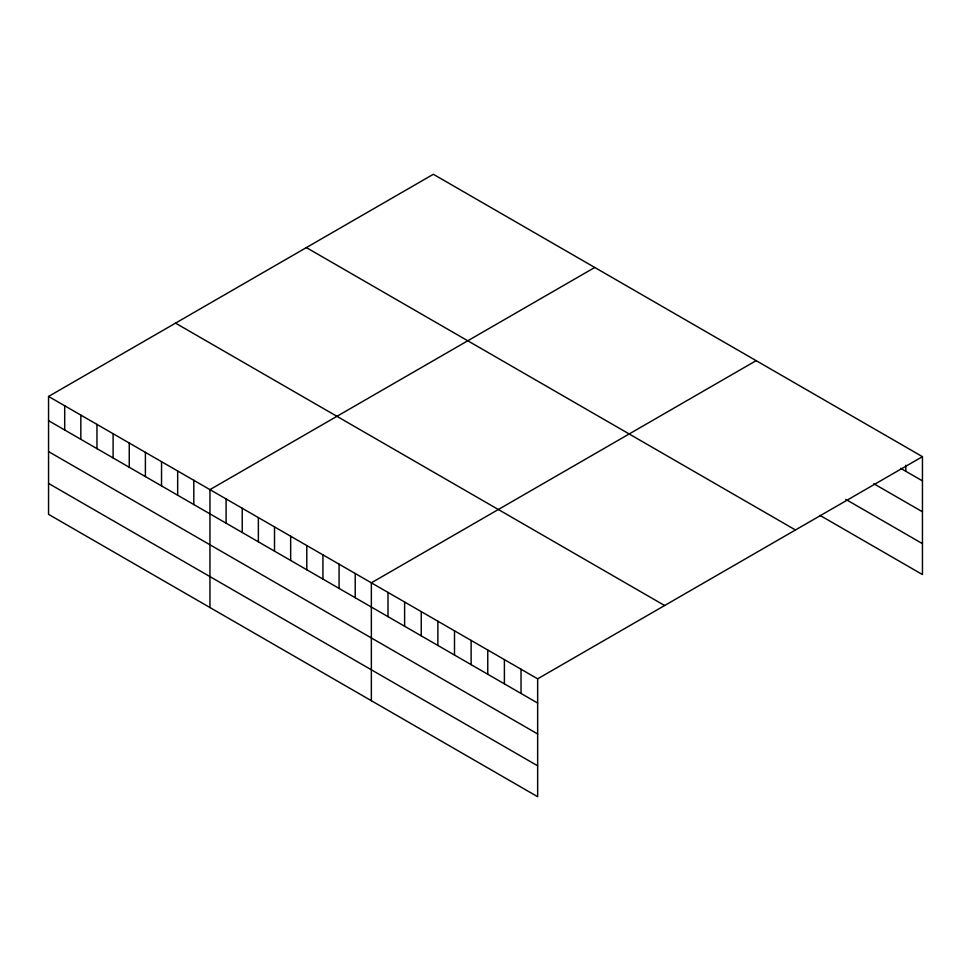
<?xml version="1.0" encoding="UTF-8"?>
<svg xmlns="http://www.w3.org/2000/svg" width="971" height="971" viewBox="0 0 971 971"><rect width="100%" height="100%" fill="white"/><g stroke="black" fill="none" stroke-linecap="round" stroke-linejoin="round"><path stroke-width="1.46" d="M48.55 396.447L537.655 678.826L537.655 796.718L48.55 514.339L48.55 396.447L433.345 174.282L922.45 456.661L922.45 574.553L820.119 515.467M594.75 267.474L209.954 489.627L209.954 607.518M756.154 360.654L371.359 582.818L371.359 700.71M537.655 678.826L922.45 456.661M900.7 468.338L922.45 480.888M873.839 483.74L922.45 511.802M845.705 499.337L922.45 543.651M306.363 247.593L795.467 529.972M175.533 323.137L664.637 605.516M48.55 420.674L537.655 703.053M48.55 451.588L537.655 733.967M48.55 483.424L537.655 765.803M905.822 465.23L905.822 471.287M521.026 669.225L521.026 693.452M504.398 659.625L504.398 683.851M487.758 650.024L487.758 674.25M471.129 640.423L471.129 664.65M454.501 630.822L454.501 655.049M437.872 621.222L437.872 645.448M421.244 611.621L421.244 635.847M404.616 602.02L404.616 626.246M387.987 592.419L387.987 616.646M355.216 573.497L355.216 597.723M339.073 564.175L339.073 588.414M322.93 554.854L322.93 579.092M306.8 545.544L306.8 569.771M290.657 536.223L290.657 560.449M274.514 526.901L274.514 551.14M258.371 517.579L258.371 541.818M242.228 508.27L242.228 532.496M226.097 498.948L226.097 523.175M193.812 480.305L193.812 504.544M177.669 470.996L177.669 495.222M161.538 461.674L161.538 485.901M145.395 452.352L145.395 476.591M129.252 443.031L129.252 467.269M113.109 433.721L113.109 457.948M96.966 424.4L96.966 448.626M80.836 415.078L80.836 439.317M64.693 405.757L64.693 429.995"/></g></svg>
